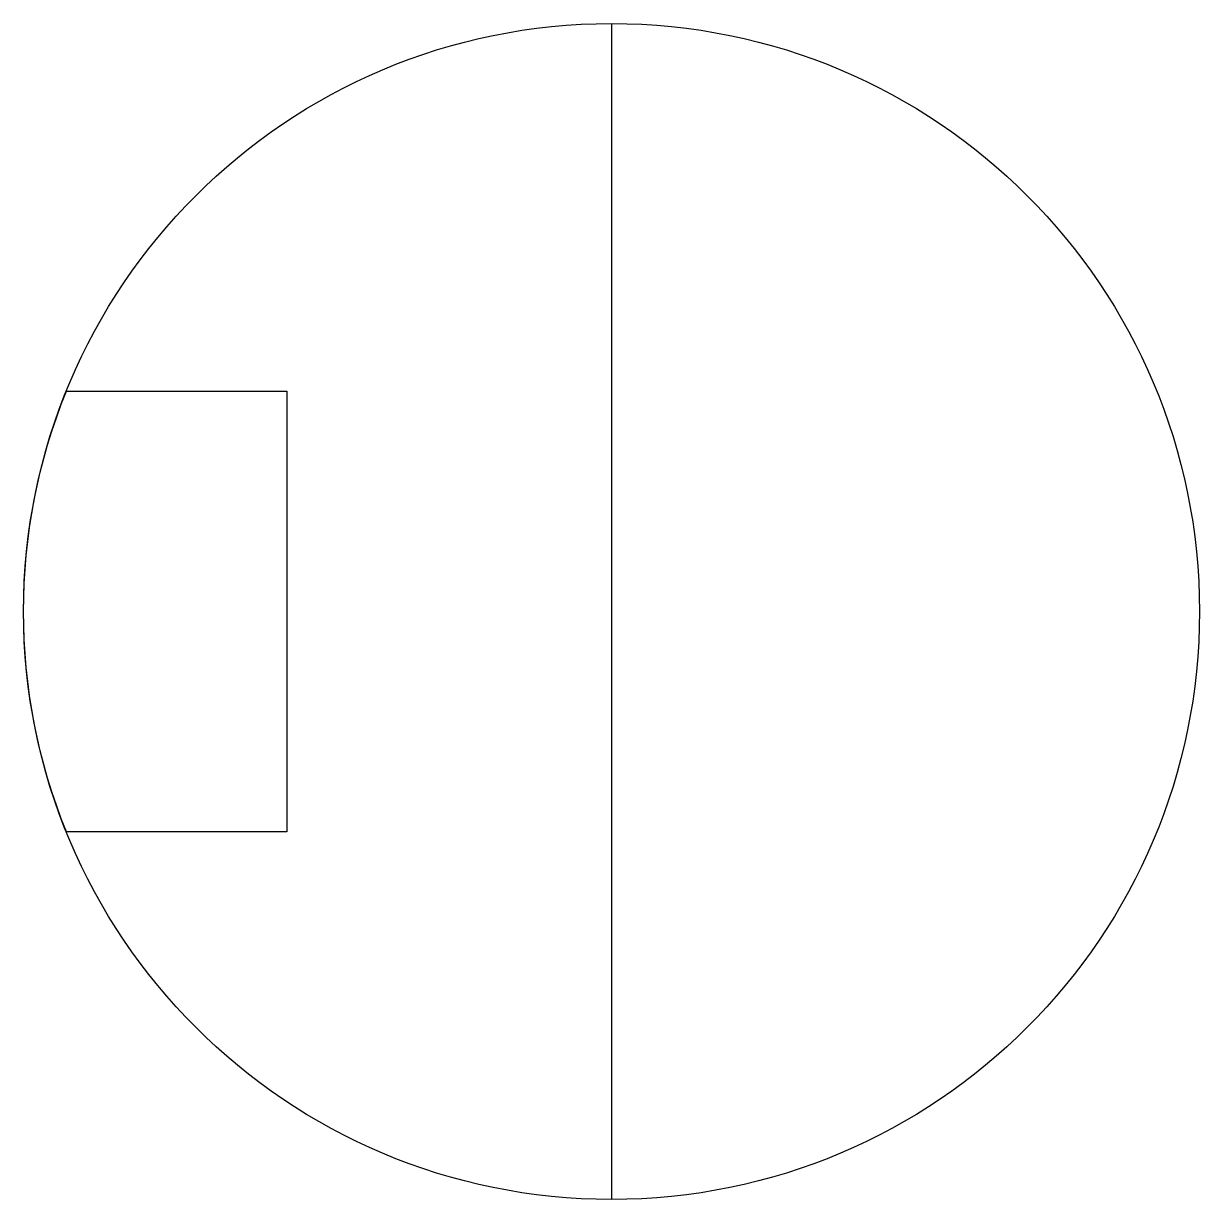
# Model space of a CAD drawing. Header units: millimetres. Extents: x 41 to 49, y -4 to 4.
import ezdxf

# ---------------------------------------------------------------- set-up
doc = ezdxf.new("R2010")
doc.units = ezdxf.units.MM
doc.layers.get('0').update_dxf_attribs({"linetype": 'CONTINUOUS'})

msp = doc.modelspace()

# ---------------------------------------------------------------- linework, layer by layer
msp.add_line((45, 4), (45, -4))
msp.add_lwpolyline([(41.2919, 1.5), (42.7919, 1.5), (42.7919, -1.5), (41.2919, -1.5, -0.194601)], format="xyb", close=True)
msp.add_circle((45, 0), 4)

doc.saveas('drawing.dxf')
